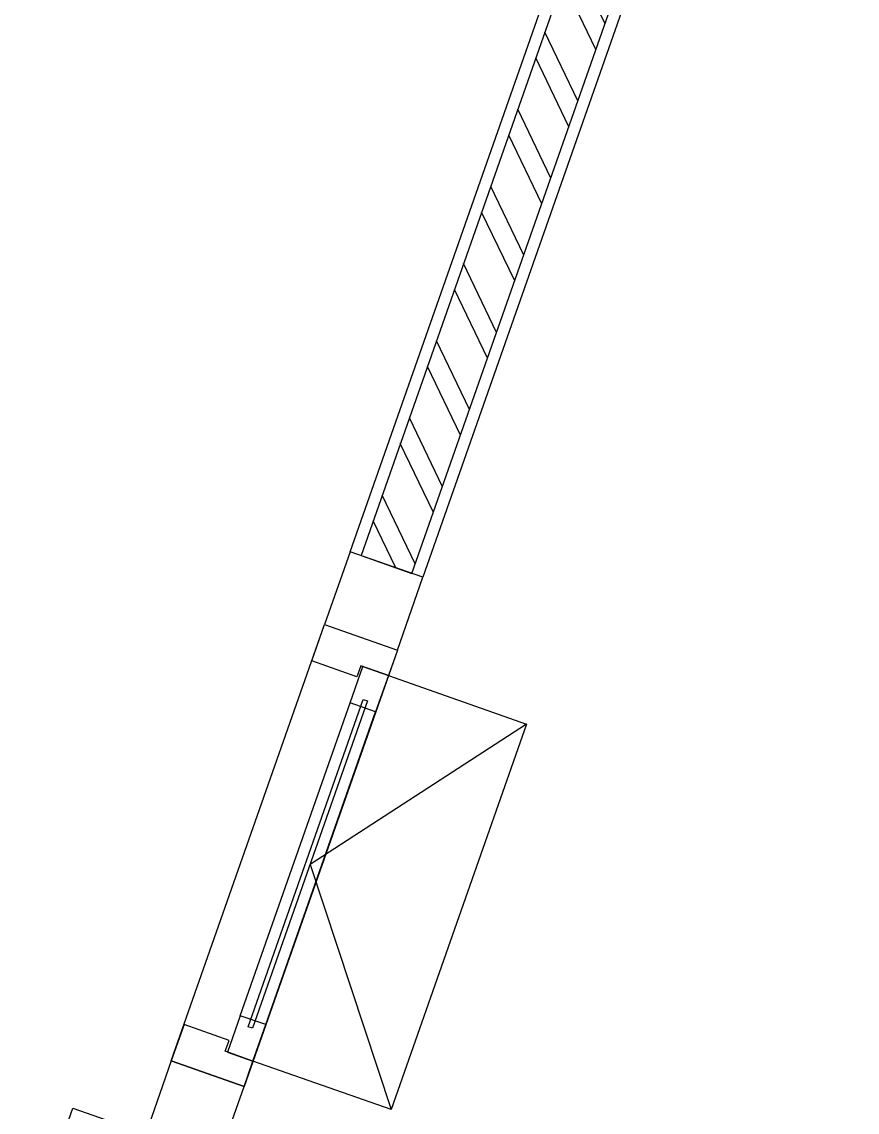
# Model space of a CAD drawing. Header units: inches. Extents: x -1366 to 1207, y -585 to 2554.
# Drawn here: x 396.488 to 397.571, y 2010.626 to 2012.041 of the extents above; entities that cross this region are included whole.
import ezdxf

# ---------------------------------------------------------------- set-up
doc = ezdxf.new("R2010")
doc.units = ezdxf.units.IN
doc.header["$MEASUREMENT"] = 0
for name, color, linetype in [('COLM', 3, 'CONTINUOUS'), ('WALL', 7, 'CONTINUOUS'), ('WALL_HATC', 251, 'CONTINUOUS'), ('wind', 7, 'CONTINUOUS')]:
    doc.layers.add(name, color=color, linetype=linetype)

msp = doc.modelspace()

# ---------------------------------------------------------------- hatches: boundary and pattern name
at = {"layer": 'WALL_HATC'}
h = msp.add_hatch(dxfattribs=at)
h.set_pattern_fill('ANSI32', color=256, scale=0.2, angle=70.6523, style=0)
h.set_pattern_definition([(295.64616, (374.7748, 1997.84159), (0.06761131, 0.0324609), []), (295.64616, (374.76308, 1997.80823), (0.06761131, 0.0324609), [])])
h.paths.add_polyline_path([(396.9936, 2011.3251), (397.5569, 2012.9289), (397.4908, 2012.9521), (396.9276, 2011.3483)])

# ---------------------------------------------------------------- linework, layer by layer
at = {"layer": 'COLM'}
msp.add_lwpolyline([(396.554, 2010.6315), (396.7427, 2010.5652), (396.6764, 2010.3765), (396.4877, 2010.4428)], close=True, dxfattribs=at)
at = {"layer": 'WALL'}
for points in [[(397.571, 2012.924), (397.0078, 2011.3201), (396.9134, 2011.3532), (397.4767, 2012.9571)], [(397.0078, 2011.3201), (396.9134, 2011.3533), (396.8803, 2011.2589), (396.9747, 2011.2258)], [(396.7427, 2010.5653), (396.7759, 2010.6597), (396.6815, 2010.6928), (396.6484, 2010.5984)]]:
    msp.add_lwpolyline(points, close=True, dxfattribs=at)
at = {"layer": 'WALL_HATC'}
msp.add_lwpolyline([(396.9936, 2011.3251), (397.5569, 2012.9289), (397.4908, 2012.9521), (396.9276, 2011.3483), (396.9936, 2011.3251)], dxfattribs=at)
at = {"layer": 'wind', "color": 8, "linetype": 'Continuous'}
for p, q in [((396.771, 2010.7515), (396.9135, 2011.1572)), ((396.804, 2010.7399), (396.9465, 2011.1456))]:
    msp.add_line(p, q, dxfattribs=at)
msp.add_lwpolyline([(396.6815, 2010.6928), (396.8803, 2011.2589), (396.9747, 2011.2258), (396.7759, 2010.6597)], close=True, dxfattribs=at)
at = {"layer": 'wind'}
for points in [[(396.9747, 2011.2258), (396.9631, 2011.1927), (396.9272, 2011.2053), (396.9222, 2011.1912), (396.8637, 2011.2117), (396.8803, 2011.2589)], [(396.9631, 2011.1927), (396.9465, 2011.1456), (396.9135, 2011.1572), (396.93, 2011.2043)], [(396.7874, 2010.6927), (396.804, 2010.7399), (396.771, 2010.7515), (396.7544, 2010.7043)], [(396.7759, 2010.6597), (396.7874, 2010.6927), (396.7516, 2010.7053), (396.7566, 2010.7194), (396.6981, 2010.74), (396.6815, 2010.6928)]]:
    msp.add_lwpolyline(points, close=True, dxfattribs=at)
at = {"layer": 'wind', "color": 8, "linetype": 'Continuous'}
msp.add_lwpolyline([(396.9631, 2011.1927), (397.1424, 2011.1297), (396.9668, 2010.6297), (396.7874, 2010.6927)], dxfattribs=at)
at = {"layer": 'wind', "color": 6}
msp.add_lwpolyline([(396.9305, 2011.1618), (396.9361, 2011.1598), (396.787, 2010.7352), (396.7814, 2010.7372)], close=True, dxfattribs=at)
at = {"layer": 'wind', "color": 251, "linetype": 'Continuous'}
msp.add_lwpolyline([(397.1424, 2011.1297), (396.8616, 2010.9475), (396.9668, 2010.6297)], dxfattribs=at)

doc.saveas('drawing.dxf')
